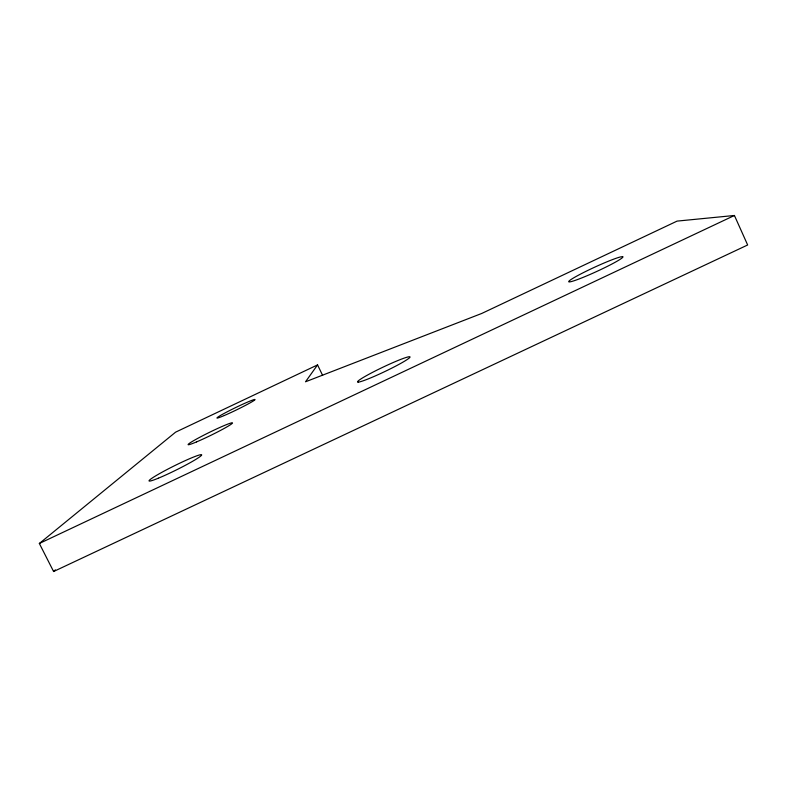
<?xml version="1.0" encoding="UTF-8"?>
<svg xmlns="http://www.w3.org/2000/svg" width="787" height="787" viewBox="0 0 787 787"><rect width="100%" height="100%" fill="white"/><g stroke="black" fill="none" stroke-linecap="round" stroke-linejoin="round"><path stroke-width="1.18" d="M317.564 364.902L305.523 381.784L481.752 313.452L677.086 221.108L734.419 215.481L747.65 244.983L53.595 571.519L39.35 543.483L175.609 432.152L317.564 364.902L322.611 375.369M53.595 571.519L55.385 569.857M39.35 543.483L734.419 215.481M622.547 256.621L620.392 256.955A29.817 2.371 -24.7 0 0 575.031 277.083A29.817 2.371 -24.7 0 0 588.951 274.929A29.817 2.371 -24.7 0 0 622.547 256.621M357.996 382.148L357.583 381.665A29.099 2.371 -25.5 0 1 396.55 361.085A29.099 2.371 -25.5 0 1 399.225 364.233A29.099 2.371 -25.5 0 1 357.996 382.148M224.364 415.487A21.269 1.24 -25.9 0 0 254.949 399.766A21.269 1.24 -25.9 0 0 228.604 411.08A21.269 1.24 -25.9 0 0 224.364 415.487M158.325 478.211A29.394 2.292 -26.4 0 0 201.226 455.604A29.394 2.292 -26.4 0 0 166.273 469.947A29.394 2.292 -26.4 0 0 158.325 478.211M196.553 441.901A24.663 1.643 -26.1 0 0 232.263 423.337A24.663 1.643 -26.1 0 0 202.22 435.998A24.663 1.643 -26.1 0 0 196.553 441.901"/></g></svg>
